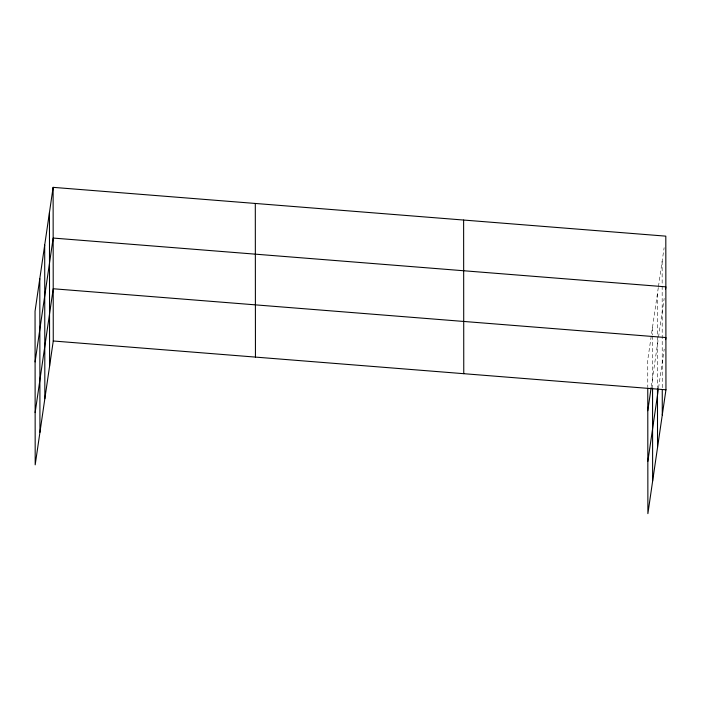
<?xml version="1.0" encoding="UTF-8"?>
<svg xmlns="http://www.w3.org/2000/svg" width="701" height="701" viewBox="0 0 701 701"><rect width="100%" height="100%" fill="white"/><g stroke="black" fill="none" stroke-linecap="round" stroke-linejoin="round"><path stroke-width="0.53" stroke-dasharray="3.5 2.63" d="M658.309 287.576L647.742 360.007L647.768 386.978M658.458 286.525L664.127 247.681M651.317 386.54L658.353 338.276M658.511 337.225L664.171 298.381M658.554 387.925L664.224 349.08M662.138 261.307L662.165 285.035M662.165 286.113L662.252 387.741M657.389 293.877L657.477 387.732M652.491 327.437L652.5 334.982M652.5 336.068L652.543 386.768"/><path stroke-width="1.05" d="M53.118 187.351L35.05 311.209L35.19 464.851L53.258 340.993L53.118 187.351L665.81 236.149L665.95 389.791L647.882 513.649L647.768 388.056M35.094 361.909L53.162 238.06L665.854 286.849L665.547 288.952M35.146 412.609L53.215 288.759L665.906 337.549L665.6 339.652M647.785 410.707L651.159 387.592M647.838 461.407L658.397 388.976M53.258 340.993L665.95 389.791M662.261 389.914L662.279 414.948M657.477 388.81L657.529 447.518M652.552 387.846L652.631 481.07M463.624 220.053L463.764 373.686M255.304 203.456L255.444 357.098M49.447 212.508L49.587 366.15M44.698 245.078L44.838 398.72M39.799 278.639L39.939 432.28"/></g></svg>
